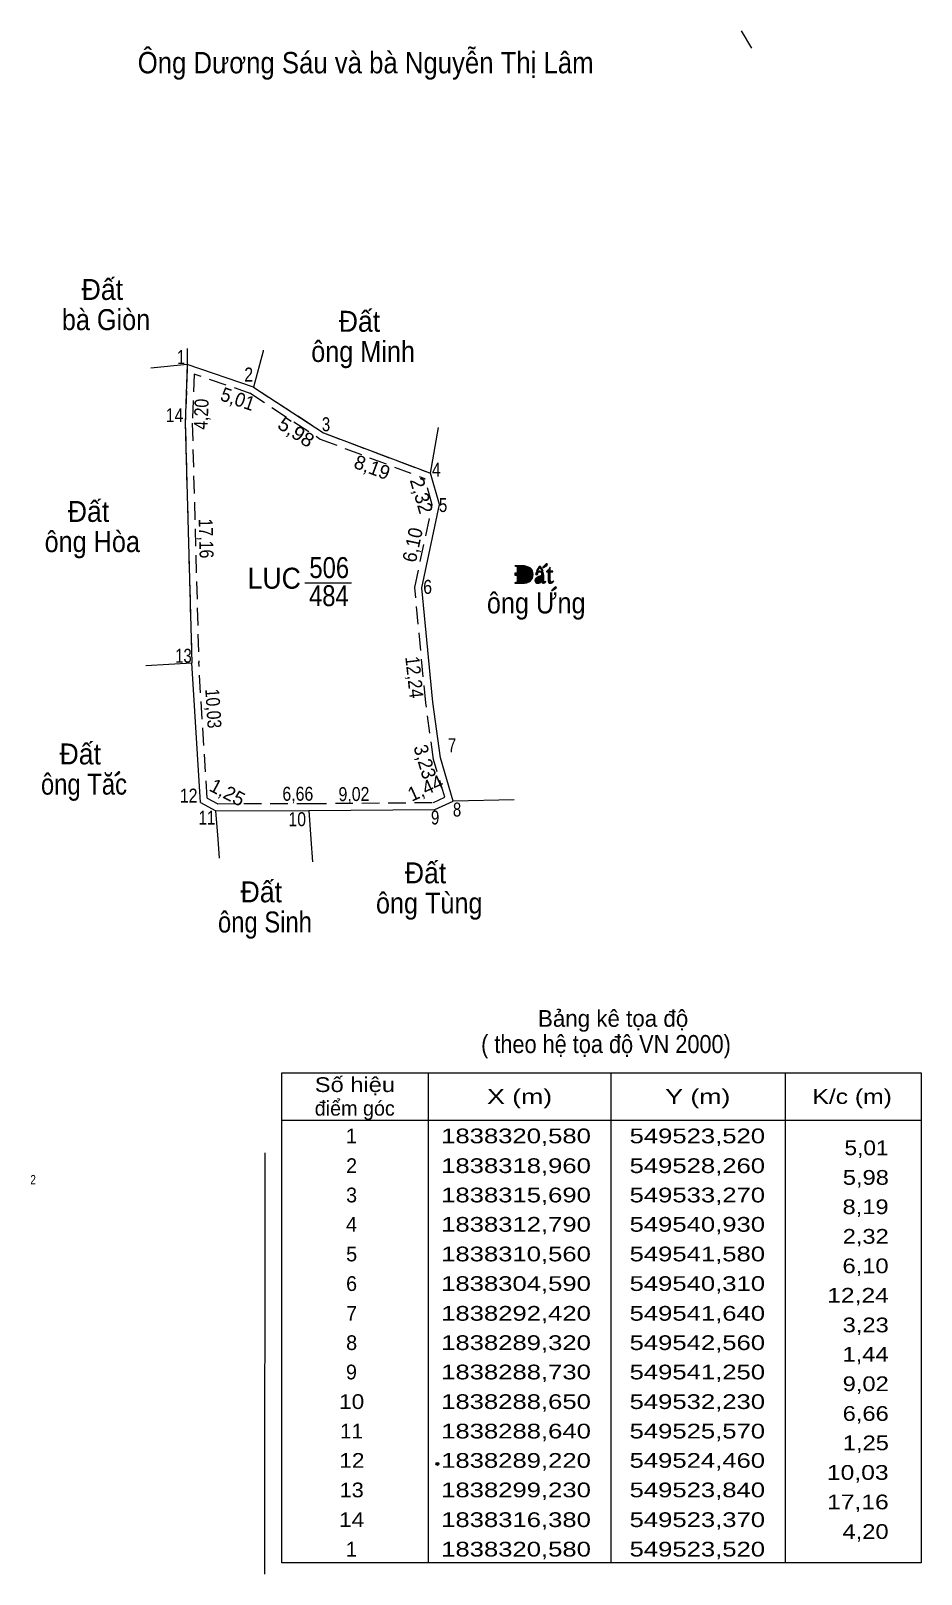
# Model space of a CAD drawing. Header units: metres. Extents: x 549512 to 549576, y 1838234 to 1838344.
import ezdxf
from ezdxf.enums import TextEntityAlignment as Align

# ---------------------------------------------------------------- set-up
doc = ezdxf.new("R2010")
doc.units = ezdxf.units.M
doc.header["$LTSCALE"] = 0.42
doc.header["$PDMODE"] = 32
doc.header["$PDSIZE"] = 0.21
doc.linetypes.add('MEDIUM_DASHED', pattern=[4.5, 3, -1.5])
for name, color, linetype in [('1', 7, 'Continuous'), ('20', 7, 'Continuous'), ('34', 7, 'Continuous')]:
    doc.layers.add(name, color=color, linetype=linetype)
for name, color, linetype, lineweight in [('10', 7, 'Continuous', 13), ('13', 7, 'Continuous', 25), ('31', 7, 'Continuous', 13), ('44', 7, 'Continuous', 13), ('63', 7, 'Continuous', 13)]:
    doc.layers.add(name, color=color, linetype=linetype, lineweight=lineweight)

msp = doc.modelspace()

# ---------------------------------------------------------------- hatches: boundary and pattern name
at = {"layer": '63'}
for points in [[(549546.97, 1838304.92), (549547.49, 1838304.92), (549547.67, 1838304.93), (549547.83, 1838304.96), (549547.97, 1838305.01), (549548.08, 1838305.09), (549548.17, 1838305.18), (549548.23, 1838305.29), (549548.27, 1838305.41), (549548.28, 1838305.54), (549548.27, 1838305.69), (549548.23, 1838305.82), (549548.16, 1838305.93), (549548.07, 1838306.02), (549547.95, 1838306.08), (549547.81, 1838306.13), (549547.65, 1838306.16), (549547.47, 1838306.17), (549546.97, 1838306.17), (549547.01, 1838306.14), (549547.05, 1838306.14), (549547.11, 1838306.11), (549547.13, 1838306.08), (549547.14, 1838306.04), (549547.14, 1838305.63), (549546.97, 1838305.63), (549546.97, 1838305.49), (549547.14, 1838305.49), (549547.14, 1838305.07), (549547.13, 1838305.03), (549547.11, 1838304.99), (549547.05, 1838304.97), (549546.97, 1838304.96)], [(549547.33, 1838305.63), (549547.33, 1838306.03), (549547.33, 1838306.08), (549547.35, 1838306.11), (549547.44, 1838306.12), (549547.58, 1838306.11), (549547.7, 1838306.08), (549547.8, 1838306.04), (549547.89, 1838305.98), (549547.97, 1838305.89), (549548.02, 1838305.79), (549548.05, 1838305.68), (549548.07, 1838305.55), (549548.06, 1838305.43), (549548.02, 1838305.32), (549547.97, 1838305.22), (549547.9, 1838305.14), (549547.8, 1838305.08), (549547.7, 1838305.04), (549547.57, 1838305.01), (549547.42, 1838305), (549547.36, 1838305.02), (549547.34, 1838305.05), (549547.33, 1838305.09), (549547.33, 1838305.49), (549547.56, 1838305.49), (549547.56, 1838305.63)], [(549548.57, 1838305.82), (549548.76, 1838306.02), (549548.95, 1838305.82), (549549, 1838305.82), (549548.81, 1838306.12), (549548.71, 1838306.12), (549548.52, 1838305.82)], [(549549.01, 1838306.05), (549549.25, 1838306.19), (549549.28, 1838306.22), (549549.31, 1838306.27), (549549.29, 1838306.3), (549549.27, 1838306.32), (549549.22, 1838306.3), (549549.17, 1838306.27), (549548.95, 1838306.05)], [(549549.51, 1838305.74), (549549.7, 1838305.74), (549549.7, 1838305.79), (549549.51, 1838305.79), (549549.51, 1838306.06), (549549.42, 1838305.95), (549549.37, 1838305.89), (549549.34, 1838305.85), (549549.24, 1838305.76), (549549.23, 1838305.75), (549549.24, 1838305.74), (549549.26, 1838305.74), (549549.27, 1838305.74), (549549.29, 1838305.74), (549549.35, 1838305.74), (549549.35, 1838305.19), (549549.35, 1838305.06), (549549.38, 1838304.98), (549549.43, 1838304.93), (549549.5, 1838304.92), (549549.57, 1838304.93), (549549.64, 1838304.96), (549549.7, 1838305), (549549.76, 1838305.06), (549549.73, 1838305.08), (549549.7, 1838305.04), (549549.66, 1838305.02), (549549.62, 1838305.01), (549549.6, 1838305), (549549.55, 1838305.02), (549549.53, 1838305.06), (549549.51, 1838305.21)], [(549549.05, 1838305.07), (549549.05, 1838305.47), (549549.03, 1838305.62), (549548.99, 1838305.72), (549548.9, 1838305.77), (549548.77, 1838305.79), (549548.68, 1838305.78), (549548.6, 1838305.76), (549548.52, 1838305.71), (549548.47, 1838305.65), (549548.45, 1838305.59), (549548.47, 1838305.54), (549548.54, 1838305.52), (549548.6, 1838305.54), (549548.62, 1838305.59), (549548.62, 1838305.63), (549548.62, 1838305.66), (549548.63, 1838305.69), (549548.68, 1838305.73), (549548.75, 1838305.74), (549548.82, 1838305.72), (549548.86, 1838305.68), (549548.88, 1838305.6), (549548.89, 1838305.47), (549548.69, 1838305.4), (549548.5, 1838305.29), (549548.43, 1838305.21), (549548.41, 1838305.11), (549548.42, 1838305.07), (549548.43, 1838305.04), (549548.47, 1838304.98), (549548.54, 1838304.93), (549548.61, 1838304.92), (549548.68, 1838304.93), (549548.71, 1838304.94), (549548.75, 1838304.96), (549548.89, 1838305.05), (549548.9, 1838305), (549548.93, 1838304.96), (549548.98, 1838304.93), (549549.03, 1838304.92), (549549.12, 1838304.95), (549549.19, 1838305.01), (549549.19, 1838305.05), (549549.14, 1838305.02), (549549.09, 1838305.01), (549549.06, 1838305.03)], [(549548.89, 1838305.44), (549548.89, 1838305.1), (549548.86, 1838305.07), (549548.81, 1838305.04), (549548.72, 1838305.02), (549548.66, 1838305.03), (549548.62, 1838305.06), (549548.59, 1838305.11), (549548.59, 1838305.18), (549548.59, 1838305.23), (549548.61, 1838305.28), (549548.64, 1838305.32), (549548.69, 1838305.36)], [(549549.65, 1838304.4), (549549.89, 1838304.54), (549549.92, 1838304.57), (549549.95, 1838304.62), (549549.93, 1838304.65), (549549.91, 1838304.67), (549549.86, 1838304.65), (549549.81, 1838304.62), (549549.59, 1838304.4)], [(549518.38, 1838291.16), (549518.62, 1838291.3), (549518.65, 1838291.33), (549518.68, 1838291.38), (549518.66, 1838291.41), (549518.64, 1838291.43), (549518.59, 1838291.41), (549518.54, 1838291.38), (549518.32, 1838291.16)]]:
    msp.add_hatch(color=256, dxfattribs=at).paths.add_polyline_path(points)

# ---------------------------------------------------------------- linework, layer by layer
at = {"layer": '1'}
msp.add_point((549541.43, 1838241.88), dxfattribs=at)
at = {"layer": '10'}
for p, q in [((549563.93, 1838343.23), (549563.21, 1838344.46)), ((549523.52, 1838320.58), (549520.91, 1838320.32)), ((549523.52, 1838320.58), (549520.91, 1838320.32)), ((549523.52, 1838320.58), (549520.91, 1838320.32)), ((549528.26, 1838318.96), (549523.52, 1838320.58)), ((549528.26, 1838318.96), (549523.52, 1838320.58)), ((549520.56, 1838299.03), (549523.84, 1838299.23)), ((549520.56, 1838299.03), (549523.84, 1838299.23)), ((549520.56, 1838299.03), (549523.84, 1838299.23)), ((549524.46, 1838289.22), (549523.84, 1838299.23)), ((549524.46, 1838289.22), (549523.84, 1838299.23)), ((549546.93, 1838289.41), (549542.56, 1838289.32)), ((549546.93, 1838289.41), (549542.56, 1838289.32)), ((549546.93, 1838289.41), (549542.56, 1838289.32)), ((549532.23, 1838288.65), (549532.37, 1838286.61)), ((549532.23, 1838288.65), (549532.37, 1838286.61)), ((549532.23, 1838288.65), (549532.37, 1838286.61)), ((549532.37, 1838286.61), (549532.48, 1838284.98)), ((549532.37, 1838286.61), (549532.48, 1838284.98)), ((549532.37, 1838286.61), (549532.48, 1838284.98))]:
    msp.add_line(p, q, dxfattribs=at)
at = {"layer": '10', "linetype": 'MEDIUM_DASHED'}
for p, q in [((549528.1, 1838318.49), (549524, 1838319.89)), ((549524.94, 1838289.53), (549524.34, 1838299.26)), ((549524.94, 1838289.53), (549525.71, 1838289.13)), ((549525.68, 1838289.14), (549532.23, 1838289.15))]:
    msp.add_line(p, q, dxfattribs=at)
at = {"layer": '10'}
for points in [[(549523.51, 1838321.72), (549523.51, 1838321.54), (549523.52, 1838320.58)], [(549523.52, 1838320.58), (549523.37, 1838316.38), (549523.84, 1838299.23)], [(549542.56, 1838289.32), (549541.64, 1838292.42), (549541.1, 1838296.41), (549540.31, 1838304.59), (549541.58, 1838310.56), (549540.93, 1838312.79)], [(549542.56, 1838289.32), (549541.64, 1838292.42), (549541.1, 1838296.41), (549540.31, 1838304.59), (549541.58, 1838310.56), (549540.93, 1838312.79)], [(549532.23, 1838288.65), (549541.25, 1838288.73), (549542.56, 1838289.32)], [(549532.23, 1838288.65), (549541.25, 1838288.73), (549542.56, 1838289.32)], [(549524.46, 1838289.22), (549525.57, 1838288.64), (549532.23, 1838288.65)], [(549524.46, 1838289.22), (549525.57, 1838288.64), (549532.23, 1838288.65)], [(549525.83, 1838285.23), (549525.72, 1838286.61), (549525.57, 1838288.64)], [(549525.83, 1838285.23), (549525.72, 1838286.61), (549525.57, 1838288.64)], [(549525.83, 1838285.23), (549525.72, 1838286.61), (549525.57, 1838288.64)]]:
    msp.add_lwpolyline(points, dxfattribs=at)
at = {"layer": '10', "linetype": 'MEDIUM_DASHED'}
for points in [[(549523.52, 1838320.58), (549523.37, 1838316.38), (549523.84, 1838299.23)], [(549524, 1838319.89), (549523.87, 1838316.38), (549524.34, 1838299.24)], [(549541.96, 1838289.6), (549541.15, 1838292.31), (549540.6, 1838296.35), (549539.8, 1838304.62), (549541.06, 1838310.54), (549540.52, 1838312.41)], [(549532.23, 1838289.15), (549541.14, 1838289.23), (549541.96, 1838289.6)]]:
    msp.add_lwpolyline(points, dxfattribs=at)
at = {"layer": '13'}
msp.add_line((549531.93, 1838304.95), (549535.28, 1838304.95), dxfattribs=at)
at = {"layer": '31'}
msp.add_line((549540.93, 1838312.79), (549541.5, 1838316.08), dxfattribs=at)
msp.add_line((549540.93, 1838312.79), (549541.5, 1838316.08), dxfattribs=at)
msp.add_line((549540.93, 1838312.79), (549541.5, 1838316.08), dxfattribs=at)
for points in [[(549528.96, 1838321.6), (549528.94, 1838321.54), (549528.26, 1838318.96)], [(549528.96, 1838321.6), (549528.94, 1838321.54), (549528.26, 1838318.96)], [(549528.96, 1838321.6), (549528.94, 1838321.54), (549528.26, 1838318.96)], [(549528.26, 1838318.96), (549533.27, 1838315.69), (549540.93, 1838312.79)]]:
    msp.add_lwpolyline(points, dxfattribs=at)
at = {"layer": '31', "linetype": 'MEDIUM_DASHED'}
for points in [[(549527.99, 1838318.54), (549533.04, 1838315.24), (549540.52, 1838312.41)], [(549528.26, 1838318.96), (549533.27, 1838315.69), (549540.93, 1838312.79)]]:
    msp.add_lwpolyline(points, dxfattribs=at)
at = {"layer": '44'}
msp.add_line((549529.07, 1838264.15), (549529.05, 1838233.99), dxfattribs=at)
at = {"layer": '63'}
for p, q in [((549540.76, 1838269.87), (549540.76, 1838234.8)), ((549553.85, 1838269.87), (549553.85, 1838234.8)), ((549566.33, 1838269.87), (549566.33, 1838234.8)), ((549530.28, 1838266.49), (549576.06, 1838266.49))]:
    msp.add_line(p, q, dxfattribs=at)
for points in [[(549546.97, 1838304.92), (549547.49, 1838304.92), (549547.67, 1838304.93), (549547.83, 1838304.96), (549547.97, 1838305.01), (549548.08, 1838305.09), (549548.17, 1838305.18), (549548.23, 1838305.29), (549548.27, 1838305.41), (549548.28, 1838305.54), (549548.27, 1838305.69), (549548.23, 1838305.82), (549548.16, 1838305.93), (549548.07, 1838306.02), (549547.95, 1838306.08), (549547.81, 1838306.13), (549547.65, 1838306.16), (549547.47, 1838306.17), (549546.97, 1838306.17), (549547.01, 1838306.14), (549547.05, 1838306.14), (549547.11, 1838306.11), (549547.13, 1838306.08), (549547.14, 1838306.04), (549547.14, 1838305.63), (549546.97, 1838305.63), (549546.97, 1838305.49), (549547.14, 1838305.49), (549547.14, 1838305.07), (549547.13, 1838305.03), (549547.11, 1838304.99), (549547.05, 1838304.97), (549546.97, 1838304.96)], [(549547.33, 1838305.63), (549547.33, 1838306.03), (549547.33, 1838306.08), (549547.35, 1838306.11), (549547.44, 1838306.12), (549547.58, 1838306.11), (549547.7, 1838306.08), (549547.8, 1838306.04), (549547.89, 1838305.98), (549547.97, 1838305.89), (549548.02, 1838305.79), (549548.05, 1838305.68), (549548.07, 1838305.55), (549548.06, 1838305.43), (549548.02, 1838305.32), (549547.97, 1838305.22), (549547.9, 1838305.14), (549547.8, 1838305.08), (549547.7, 1838305.04), (549547.57, 1838305.01), (549547.42, 1838305), (549547.36, 1838305.02), (549547.34, 1838305.05), (549547.33, 1838305.09), (549547.33, 1838305.49), (549547.56, 1838305.49), (549547.56, 1838305.63)], [(549548.57, 1838305.82), (549548.76, 1838306.02), (549548.95, 1838305.82), (549549, 1838305.82), (549548.81, 1838306.12), (549548.71, 1838306.12), (549548.52, 1838305.82)], [(549549.01, 1838306.05), (549549.25, 1838306.19), (549549.28, 1838306.22), (549549.31, 1838306.27), (549549.29, 1838306.3), (549549.27, 1838306.32), (549549.22, 1838306.3), (549549.17, 1838306.27), (549548.95, 1838306.05)], [(549549.51, 1838305.74), (549549.7, 1838305.74), (549549.7, 1838305.79), (549549.51, 1838305.79), (549549.51, 1838306.06), (549549.42, 1838305.95), (549549.37, 1838305.89), (549549.34, 1838305.85), (549549.24, 1838305.76), (549549.23, 1838305.75), (549549.24, 1838305.74), (549549.26, 1838305.74), (549549.27, 1838305.74), (549549.29, 1838305.74), (549549.35, 1838305.74), (549549.35, 1838305.19), (549549.35, 1838305.06), (549549.38, 1838304.98), (549549.43, 1838304.93), (549549.5, 1838304.92), (549549.57, 1838304.93), (549549.64, 1838304.96), (549549.7, 1838305), (549549.76, 1838305.06), (549549.73, 1838305.08), (549549.7, 1838305.04), (549549.66, 1838305.02), (549549.62, 1838305.01), (549549.6, 1838305), (549549.55, 1838305.02), (549549.53, 1838305.06), (549549.51, 1838305.21)], [(549549.05, 1838305.07), (549549.05, 1838305.47), (549549.03, 1838305.62), (549548.99, 1838305.72), (549548.9, 1838305.77), (549548.77, 1838305.79), (549548.68, 1838305.78), (549548.6, 1838305.76), (549548.52, 1838305.71), (549548.47, 1838305.65), (549548.45, 1838305.59), (549548.47, 1838305.54), (549548.54, 1838305.52), (549548.6, 1838305.54), (549548.62, 1838305.59), (549548.62, 1838305.63), (549548.62, 1838305.66), (549548.63, 1838305.69), (549548.68, 1838305.73), (549548.75, 1838305.74), (549548.82, 1838305.72), (549548.86, 1838305.68), (549548.88, 1838305.6), (549548.89, 1838305.47), (549548.69, 1838305.4), (549548.5, 1838305.29), (549548.43, 1838305.21), (549548.41, 1838305.11), (549548.42, 1838305.07), (549548.43, 1838305.04), (549548.47, 1838304.98), (549548.54, 1838304.93), (549548.61, 1838304.92), (549548.68, 1838304.93), (549548.71, 1838304.94), (549548.75, 1838304.96), (549548.89, 1838305.05), (549548.9, 1838305), (549548.93, 1838304.96), (549548.98, 1838304.93), (549549.03, 1838304.92), (549549.12, 1838304.95), (549549.19, 1838305.01), (549549.19, 1838305.05), (549549.14, 1838305.02), (549549.09, 1838305.01), (549549.06, 1838305.03)], [(549548.89, 1838305.44), (549548.89, 1838305.1), (549548.86, 1838305.07), (549548.81, 1838305.04), (549548.72, 1838305.02), (549548.66, 1838305.03), (549548.62, 1838305.06), (549548.59, 1838305.11), (549548.59, 1838305.18), (549548.59, 1838305.23), (549548.61, 1838305.28), (549548.64, 1838305.32), (549548.69, 1838305.36)], [(549549.65, 1838304.4), (549549.89, 1838304.54), (549549.92, 1838304.57), (549549.95, 1838304.62), (549549.93, 1838304.65), (549549.91, 1838304.67), (549549.86, 1838304.65), (549549.81, 1838304.62), (549549.59, 1838304.4)], [(549518.38, 1838291.16), (549518.62, 1838291.3), (549518.65, 1838291.33), (549518.68, 1838291.38), (549518.66, 1838291.41), (549518.64, 1838291.43), (549518.59, 1838291.41), (549518.54, 1838291.38), (549518.32, 1838291.16)], [(549530.28, 1838269.87), (549576.06, 1838269.87), (549576.06, 1838234.8), (549530.28, 1838234.8)]]:
    msp.add_lwpolyline(points, close=True, dxfattribs=at)

# ---------------------------------------------------------------- texts
at = {"layer": '1', "width": 0.8}
msp.add_text('2', height=0.664, dxfattribs=at).set_placement((549512.48, 1838261.9), align=Align.CENTER)
at = {"layer": '13', "width": 0.95}
msp.add_text('LUC', height=1.5, dxfattribs=at).set_placement((549531.65, 1838304.53), align=Align.RIGHT)
at = {"layer": '13', "width": 0.85}
for s, p in [('506', (549533.68, 1838305.29)), ('484', (549533.655, 1838303.28))]:
    msp.add_text(s, height=1.5, dxfattribs=at).set_placement(p, align=Align.CENTER)
at = {"layer": '20'}
msp.add_text('Bảng kê tọa độ', height=1.196, dxfattribs=at).set_placement((549554.005, 1838273.17), align=Align.CENTER)
at = {"layer": '20', "width": 0.9}
msp.add_text('( theo hệ tọa độ VN 2000)', height=1.291, dxfattribs=at).set_placement((549553.495, 1838271.29), align=Align.CENTER)
at = {"layer": '34', "width": 0.9}
msp.add_text('Ông Dương Sáu và bà Nguyễn Thị Lâm', height=1.53, dxfattribs=at).set_placement((549519.97, 1838341.42))
at = {"layer": '63'}
for s, height, width, p in [('Đất ', 1.5, 0.95, (549517.7, 1838325.2)), ('bà Giòn', 1.5, 0.9, (549517.7, 1838323.04)), ('Đất ', 1.5, 0.95, (549536.11, 1838322.92)), ('ông Minh', 1.5, 0.9, (549536.105, 1838320.76)), ('Đất ', 1.5, 0.95, (549516.71, 1838309.31)), ('ông Hòa', 1.5, 0.9, (549516.715, 1838307.15)), ('ông Ưng', 1.5, 0.9, (549548.5, 1838302.76)), ('Đất ', 1.5, 0.95, (549516.12, 1838291.95)), ('ông Tăc', 1.5, 0.85, (549516.12, 1838289.79)), ('Đất ', 1.5, 0.95, (549540.84, 1838283.44)), ('Đất ', 1.5, 0.95, (549529.08, 1838282.08)), ('ông Tùng', 1.5, 0.9, (549540.84, 1838281.28)), ('ông Sinh', 1.5, 0.85, (549529.08, 1838279.92)), ('Số hiệu', 1.056, 1.2, (549535.52, 1838268.5)), ('X (m)', 1.056, 1.35, (549547.31, 1838267.65)), ('Y (m)', 1.056, 1.35, (549560.07, 1838267.65)), ('K/c (m)', 1.056, 1.25, (549571.12, 1838267.65)), ('1838320,580', 1.056, 1.3, (549547.055, 1838264.83)), ('549523,520', 1.056, 1.3, (549560.035, 1838264.83)), ('1838318,960', 1.056, 1.3, (549547.055, 1838262.7)), ('549528,260', 1.056, 1.3, (549560.035, 1838262.7)), ('1838315,690', 1.056, 1.3, (549547.055, 1838260.6)), ('549533,270', 1.056, 1.3, (549560.035, 1838260.6)), ('1838312,790', 1.056, 1.3, (549547.055, 1838258.5)), ('549540,930', 1.056, 1.3, (549560.035, 1838258.5)), ('1838310,560', 1.056, 1.3, (549547.055, 1838256.38)), ('549541,580', 1.056, 1.3, (549560.035, 1838256.38)), ('1838304,590', 1.056, 1.3, (549547.055, 1838254.26)), ('549540,310', 1.056, 1.3, (549560.035, 1838254.26)), ('1838292,420', 1.056, 1.3, (549547.055, 1838252.13)), ('549541,640', 1.056, 1.3, (549560.035, 1838252.13)), ('1838289,320', 1.056, 1.3, (549547.055, 1838250.03)), ('549542,560', 1.056, 1.3, (549560.035, 1838250.03)), ('1838288,730', 1.056, 1.3, (549547.055, 1838247.93)), ('549541,250', 1.056, 1.3, (549560.035, 1838247.93)), (' 10', 1.056, 1.15, (549535.06, 1838245.81)), ('1838288,650', 1.056, 1.3, (549547.055, 1838245.81)), ('549532,230', 1.056, 1.3, (549560.035, 1838245.81)), (' 11', 1.056, 1.05, (549535.07, 1838243.7)), ('1838288,640', 1.056, 1.3, (549547.055, 1838243.7)), ('549525,570', 1.056, 1.3, (549560.035, 1838243.7)), (' 12', 1.056, 1.15, (549535.075, 1838241.6)), ('1838289,220', 1.056, 1.3, (549547.055, 1838241.6)), ('549524,460', 1.056, 1.3, (549560.035, 1838241.6)), (' 13', 1.056, 1.1, (549535.075, 1838239.49)), ('1838299,230', 1.056, 1.3, (549547.055, 1838239.49)), ('549523,840', 1.056, 1.3, (549560.035, 1838239.49)), (' 14', 1.056, 1.15, (549535.06, 1838237.36)), ('1838316,380', 1.056, 1.3, (549547.055, 1838237.36)), ('549523,370', 1.056, 1.3, (549560.035, 1838237.36)), ('1838320,580', 1.056, 1.3, (549547.055, 1838235.25)), ('549523,520', 1.056, 1.3, (549560.035, 1838235.25))]:
    msp.add_text(s, height=height, dxfattribs=dict(at, width=width)).set_placement(p, align=Align.CENTER)
for s, height, width, p in [(' 1', 1, 0.75, (549523.35, 1838320.61)), (' 2', 1, 0.85, (549528.23, 1838319.36)), (' 14', 1, 0.85, (549523.24, 1838316.45)), (' 3', 1, 0.8, (549533.75, 1838315.8)), (' 4', 1, 0.85, (549541.66, 1838312.55)), (' 5', 1, 0.8, (549542.13, 1838310.02)), (' 6', 1, 0.85, (549541.04, 1838304.16)), (' 13', 1, 0.8, (549523.84, 1838299.23)), (' 7', 1, 0.8, (549542.77, 1838292.82)), (' 12', 1, 0.85, (549524.25, 1838289.22)), (' 11', 1, 0.8, (549525.52, 1838287.64)), (' 10', 1, 0.85, (549532.02, 1838287.53)), (' 9', 1, 0.8, (549541.56, 1838287.65)), (' 8', 1, 0.8, (549543.13, 1838288.22)), ('5,01', 1.056, 1.15, (549573.73, 1838263.98)), ('5,98', 1.056, 1.2, (549573.75, 1838261.86)), ('8,19', 1.056, 1.2, (549573.73, 1838259.76)), ('2,32', 1.056, 1.2, (549573.74, 1838257.64)), ('6,10', 1.056, 1.2, (549573.73, 1838255.53)), ('12,24', 1.056, 1.25, (549573.75, 1838253.42)), ('3,23', 1.056, 1.2, (549573.74, 1838251.3)), ('1,44', 1.056, 1.2, (549573.73, 1838249.2)), ('9,02', 1.056, 1.2, (549573.74, 1838247.09)), ('6,66', 1.056, 1.2, (549573.74, 1838244.96)), ('1,25', 1.056, 1.2, (549573.75, 1838242.86)), ('10,03', 1.056, 1.25, (549573.73, 1838240.74)), ('17,16', 1.056, 1.25, (549573.74, 1838238.63)), ('4,20', 1.056, 1.2, (549573.73, 1838236.51))]:
    msp.add_text(s, height=height, dxfattribs=dict(at, width=width)).set_placement(p, align=Align.RIGHT)
for s, rotation, width, p in [('4,20', 87.955, 0.85, (549525.011, 1838317.002)), ('5,01', 341.131, 0.95, (549526.978, 1838317.637)), ('5,98', 326.868, 1.05, (549531.042, 1838315.326)), ('17,16', 271.57, 0.85, (549524.37, 1838308.114)), ('6,10', 77.99, 0.95, (549540.137, 1838307.566)), ('12,24', 276.237, 0.9, (549539.284, 1838298.139)), ('10,03', 273.544, 0.85, (549524.89, 1838295.926)), ('3,23', 286.53, 0.95, (549540.054, 1838292.007)), ('6,66', 0.086, 0.85, (549531.434, 1838289.352)), ('9,02', 0.508, 0.85, (549535.456, 1838289.33))]:
    msp.add_text(s, height=1, rotation=rotation, dxfattribs=dict(at, width=width)).set_placement(p, align=Align.CENTER)
for s, rotation, p in [('8,19', 339.264, (549536.578, 1838312.749)), ('2,32', 286.25, (549539.804, 1838311.055)), ('1,25', 332.412, (549526.163, 1838289.506)), ('1,44', 24.246, (549540.77, 1838289.804))]:
    msp.add_text(s, height=1, rotation=rotation, dxfattribs=at).set_placement(p, align=Align.CENTER)
for s, p in [('điểm góc', (549535.51, 1838266.81)), (' 1', (549535.07, 1838264.83)), (' 2', (549535.085, 1838262.7)), (' 3', (549535.085, 1838260.6)), (' 4', (549535.08, 1838258.5)), (' 5', (549535.09, 1838256.38)), (' 6', (549535.085, 1838254.26)), (' 7', (549535.09, 1838252.13)), (' 8', (549535.09, 1838250.03)), (' 9', (549535.075, 1838247.93)), (' 1', (549535.07, 1838235.25))]:
    msp.add_text(s, height=1.056, dxfattribs=at).set_placement(p, align=Align.CENTER)

doc.saveas('drawing.dxf')
